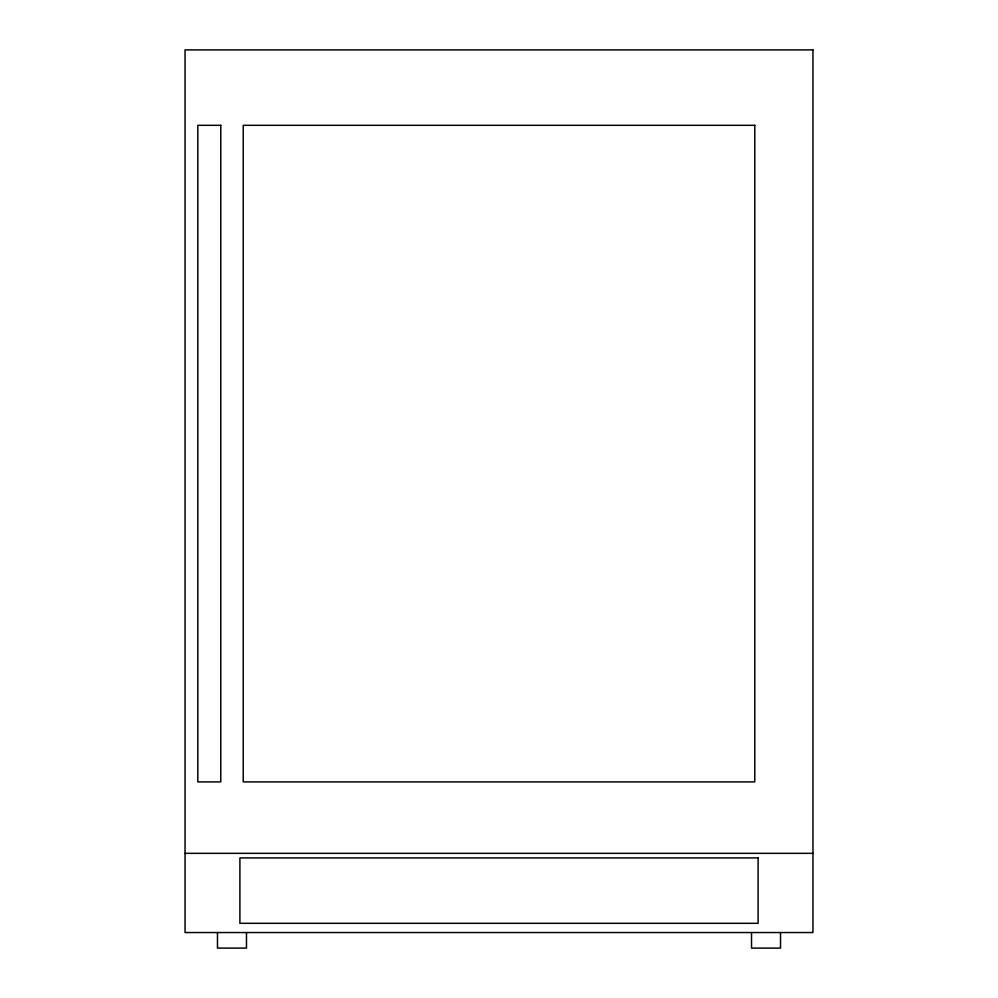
<?xml version="1.0" encoding="UTF-8"?>
<svg xmlns="http://www.w3.org/2000/svg" width="998" height="998" viewBox="0 0 998 998"><rect width="100%" height="100%" fill="white"/><g stroke="black" fill="none" stroke-linecap="round" stroke-linejoin="round"><path stroke-width="1.5" d="M185.042 853.34L812.958 853.34M780.523 932.544L780.523 948.1L751.519 948.1L751.519 932.544M246.481 932.544L246.481 948.1L217.477 948.1L217.477 932.544M812.958 49.9L185.042 49.9L185.042 932.544L812.958 932.544L812.958 49.9M220.77 125.311L197.829 125.311L197.829 781.908L220.77 781.908L220.77 125.311M754.775 125.311L243.225 125.311L243.225 781.908L754.775 781.908L754.775 125.311M758.106 857.918L239.894 857.918L239.894 923.312L758.106 923.312L758.106 857.918"/></g></svg>
